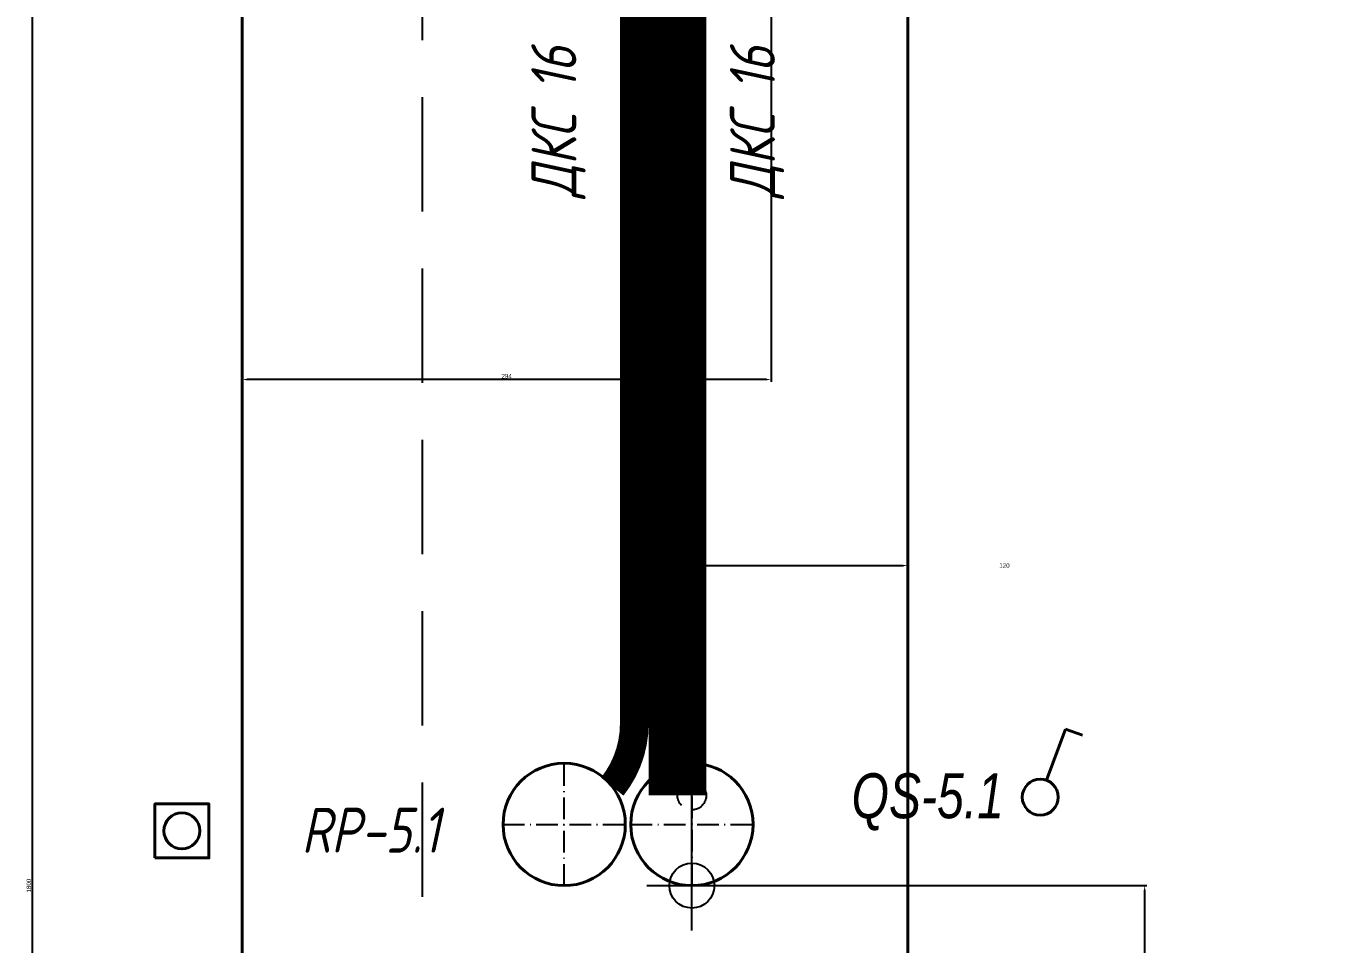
# Model space of a CAD drawing. Header units: millimetres. Extents: x 36689 to 81590, y -49198 to -25401.
# Drawn here: x 54493 to 55213, y -30471 to -29961 of the extents above; entities that cross this region are included whole.
import ezdxf
from ezdxf.enums import TextEntityAlignment as Align

# ---------------------------------------------------------------- set-up
doc = ezdxf.new("R2010")
doc.units = ezdxf.units.MM
doc.header["$PDMODE"] = 34
doc.header["$PDSIZE"] = 25
doc.linetypes.add('ACAD_ISO10W100', pattern=[18.5, 12, -3, 0.5, -3])
doc.linetypes.add('DASHED', pattern=[19.05, 12.7, -6.35])
for name, color, linetype in [('01 Черновое', 7, 'Continuous'), ('02 Розетки', 7, 'Continuous'), ('04 Освещение', 7, 'Continuous'), ('06 Авт-ка климата', 7, 'Continuous'), ('11 Привязка размеры', 7, 'Continuous')]:
    doc.layers.add(name, color=color, linetype=linetype)
doc.styles.add('QCADDimTextStyle', font='txt')
doc.styles.add('textstyle36', font='FreeSerifItalic.ttf', dxfattribs={"width": 0.8})
doc.styles.add('textstyle50', font='', dxfattribs={"width": 0.8})
doc.styles.add('textstyle61', font='', dxfattribs={"width": 0.8})
doc.styles.add('textstyle64', font='', dxfattribs={"width": 0.8})
doc.styles.get('textstyle50').set_extended_font_data('ISOCPEUR', italic=True)
doc.styles.get('textstyle61').set_extended_font_data('ISOCPEUR', italic=True)
doc.styles.get('textstyle64').set_extended_font_data('ISOCPEUR', italic=True)
doc.dimstyles.new('QCADDimStyle', dxfattribs={"dimtxt": 2.5, "dimasz": 2.5, "dimexe": 1.25, "dimexo": 0.625, "dimtad": 1, "dimtoh": 1, "dimdec": 4, "dimzin": 0, "dimdsep": 46, "dimtxsty": 'QCADDimTextStyle', "dimcen": 0.09, "dimadec": 0, "dimazin": 0, "dimtfac": 1, "dimtdec": 4, "dimtofl": 0, "dimtmove": 0, "dimatfit": 3, "dimfxl": 1, "dimtolj": 1, "dimtzin": 0, "dimarcsym": 0})

# ---------------------------------------------------------------- blocks, each defined once
blk = doc.blocks.new('кнопка 1')
at = {"color": 0, "lineweight": -2}
for p, q in [((0.346, 0.938), (1.394, 3.777)), ((1.394, 3.777), (2.342, 3.448))]:
    blk.add_line(p, q, dxfattribs=at)
blk.add_circle((0, 0), 1, dxfattribs=at)
blk = doc.blocks.new('регулятор')
at = {"color": 0, "lineweight": -2}
blk.add_lwpolyline([(-1.5, -1.5), (-1.5, 1.5), (1.5, 1.5), (1.5, -1.5)], close=True, dxfattribs=at)
blk.add_circle((0, 0), 1, dxfattribs=at)
blk = doc.blocks.new('*D50')
at = {"layer": '11 Привязка размеры', "color": 0, "lineweight": -2}
for p, q in [((54863.11, -30437.75), (54863.11, -30259.23)), ((54983.11, -30437.75), (54983.11, -30259.23)), ((54865.61, -30260.48), (54980.61, -30260.48))]:
    blk.add_line(p, q, dxfattribs=at)
at = {"layer": '11 Привязка размеры', "color": 0}
for points in [[(54865.61, -30260.06), (54865.61, -30260.9), (54863.11, -30260.48)], [(54980.61, -30260.9), (54980.61, -30260.06), (54983.11, -30260.48)]]:
    blk.add_solid(points, dxfattribs=at)
at = {"layer": 'Defpoints', "color": 0}
for p in [(54983.11, -30260.48), (54863.11, -30438.38), (54983.11, -30438.38)]:
    blk.add_point(p, dxfattribs=at)
at = {"layer": '11 Привязка размеры', "color": 0, "insert": (55036.92, -30260.48), "char_height": 2.5, "attachment_point": 5, "style": 'QCADDimTextStyle'}
blk.add_mtext('120', dxfattribs=at)
blk = doc.blocks.new('*D51')
at = {"layer": '11 Привязка размеры', "color": 0, "lineweight": -2}
for p, q in [((54863.74, -30438.38), (55116.12, -30438.38)), ((55114.87, -30440.88), (55114.87, -30884.54)), ((55114.87, -31335.88), (55114.87, -30892.22)), ((54863.74, -31338.38), (55116.12, -31338.38))]:
    blk.add_line(p, q, dxfattribs=at)
at = {"layer": '11 Привязка размеры', "color": 0}
for points in [[(55115.29, -30440.88), (55114.46, -30440.88), (55114.87, -30438.38)], [(55114.46, -31335.88), (55115.29, -31335.88), (55114.87, -31338.38)]]:
    blk.add_solid(points, dxfattribs=at)
at = {"layer": 'Defpoints', "color": 0}
for p in [(54863.11, -30438.38), (54863.11, -31338.38), (55114.87, -31338.38)]:
    blk.add_point(p, dxfattribs=at)
at = {"layer": '11 Привязка размеры', "color": 0, "insert": (55114.87, -30888.38), "char_height": 2.5, "attachment_point": 5, "rotation": 90, "style": 'QCADDimTextStyle'}
blk.add_mtext('900', dxfattribs=at)
blk = doc.blocks.new('*D104')
at = {"layer": '11 Привязка размеры', "color": 0, "lineweight": -2}
for p, q in [((54613.11, -29879), (54613.11, -30158.34)), ((54907.11, -29879), (54907.11, -30158.34)), ((54904.61, -30157.09), (54615.61, -30157.09))]:
    blk.add_line(p, q, dxfattribs=at)
at = {"layer": '11 Привязка размеры', "color": 0}
for points in [[(54615.61, -30156.68), (54615.61, -30157.51), (54613.11, -30157.09)], [(54904.61, -30157.51), (54904.61, -30156.68), (54907.11, -30157.09)]]:
    blk.add_solid(points, dxfattribs=at)
at = {"layer": 'Defpoints', "color": 0}
for p in [(54613.11, -29878.38), (54907.11, -29878.38), (54613.11, -30157.09)]:
    blk.add_point(p, dxfattribs=at)
at = {"layer": '11 Привязка размеры', "color": 0, "insert": (54760.11, -30155.22), "char_height": 2.5, "attachment_point": 5, "style": 'QCADDimTextStyle'}
blk.add_mtext('294', dxfattribs=at)
blk = doc.blocks.new('*D115')
at = {"layer": '11 Привязка размеры', "color": 0, "lineweight": -2}
for p, q in [((54612.49, -29538.38), (54495.09, -29538.38)), ((54496.34, -29540.88), (54496.34, -31335.88)), ((54612.49, -31338.38), (54495.09, -31338.38))]:
    blk.add_line(p, q, dxfattribs=at)
at = {"layer": '11 Привязка размеры', "color": 0}
for points in [[(54496.76, -29540.88), (54495.92, -29540.88), (54496.34, -29538.38)], [(54495.92, -31335.88), (54496.76, -31335.88), (54496.34, -31338.38)]]:
    blk.add_solid(points, dxfattribs=at)
at = {"layer": 'Defpoints', "color": 0}
for p in [(54613.11, -29538.38), (54496.34, -31338.38), (54613.11, -31338.38)]:
    blk.add_point(p, dxfattribs=at)
at = {"layer": '11 Привязка размеры', "color": 0, "insert": (54494.47, -30438.38), "char_height": 2.5, "attachment_point": 5, "rotation": 90, "style": 'QCADDimTextStyle'}
blk.add_mtext('1800', dxfattribs=at)

msp = doc.modelspace()

# ---------------------------------------------------------------- linework, layer by layer
at = {"layer": '01 Черновое', "lineweight": 40}
for points in [[(55933.11174, -28538.379), (55933.11174, -31338.379), (54613.11174, -31338.379), (54613.11174, -28538.379)], [(55783.11174, -29238.379), (55783.11174, -31338.379), (54983.11174, -31338.379), (54983.11174, -29238.379)]]:
    msp.add_lwpolyline(points, close=True, dxfattribs=at)
at = {"layer": '02 Розетки', "linetype": 'DASHED', "ltscale": 5, "flags": 128}
msp.add_lwpolyline([(54713.11174, -28571.379), (54713.11174, -31208.379, -0.414213562), (54663.11174, -31258.379), (54663.11174, -31258.379), (54613.11174, -31258.379)], format="xyb", dxfattribs=at)
at = {"layer": '04 Освещение', "color": 111, "true_color": 0x7fffbf}
msp.add_lwpolyline([(54847.11174, -30388.26634, 16, 16, 0), (54847.11174, -28571.379, 16, 16, 0)], format="xyseb", dxfattribs=at)
at = {"layer": '04 Освещение', "color": 3, "true_color": 0x00ff00, "flags": 128}
msp.add_lwpolyline([(54863.11174, -30388.26634, 16, 16, 0), (54863.11174, -28571.379, 16, 16, 0)], format="xyseb", dxfattribs=at)
at = {"layer": '04 Освещение', "color": 3, "lineweight": 40, "true_color": 0x00ff00}
msp.add_circle((54863.11174, -30404.379), 34, dxfattribs=at)
at = {"layer": '04 Освещение', "color": 3, "linetype": 'DASHED', "true_color": 0x00ff00}
msp.add_circle((54863.11174, -30388.26634), 8, dxfattribs=at)
at = {"layer": '06 Авт-ка климата', "flags": 128}
msp.add_lwpolyline([(54818.83909, -30383.36355, 16, 16, 0.170313226), (54831.11174, -30348.379, 16, 16, 0), (54831.11174, -28571.379, 16, 16, 0)], format="xyseb", dxfattribs=at)
at = {"layer": '06 Авт-ка климата', "lineweight": 40}
msp.add_circle((54792.11174, -30404.379), 34, dxfattribs=at)
at = {"layer": '11 Привязка размеры', "linetype": 'ACAD_ISO10W100'}
for p, q in [((54792.11174, -30438.379), (54792.11174, -30370.379)), ((54863.11174, -30370.379), (54863.11174, -30438.379)), ((54758.11174, -30404.379), (54826.11174, -30404.379)), ((54829.11174, -30404.379), (54897.11174, -30404.379))]:
    msp.add_line(p, q, dxfattribs=at)
at = {"layer": '11 Привязка размеры', "lineweight": -2}
msp.add_point((54863.11174, -30438.379), dxfattribs=at)

# ---------------------------------------------------------------- block references
at = {"layer": '04 Освещение', "color": 3, "lineweight": 40, "true_color": 0x00ff00, "xscale": 10, "yscale": 10, "zscale": 10}
msp.add_blockref('кнопка 1', (55056.8313, -30389.20119), dxfattribs=at)
at = {"layer": '06 Авт-ка климата', "lineweight": 40, "xscale": 10, "yscale": 10, "zscale": 10}
msp.add_blockref('регулятор', (54579.56579, -30407.94137), dxfattribs=at)

# ---------------------------------------------------------------- texts
at = {"layer": '04 Освещение', "linetype": 'Continuous', "style": 'textstyle36', "width": 0.8}
msp.add_text('QS-5.1', height=25, dxfattribs=at).set_placement((55036.61281, -30400.93487), align=Align.RIGHT)
at = {"layer": '04 Освещение', "color": 3, "true_color": 0x00ff00, "insert": (54914.4107, -30055.86699), "char_height": 25, "width": 270.3128547, "attachment_point": 7, "rotation": 90, "style": 'textstyle61'}
msp.add_mtext('{ДКС 16}', dxfattribs=at)
at = {"layer": '06 Авт-ка климата', "linetype": 'Continuous', "style": 'textstyle50', "width": 0.8}
msp.add_text('RP-5.1', height=25, dxfattribs=at).set_placement((54723.11591, -30420.06385), align=Align.RIGHT)
at = {"layer": '06 Авт-ка климата', "insert": (54804.00592, -30055.86699), "char_height": 25, "width": 270.3128547, "attachment_point": 7, "rotation": 90, "style": 'textstyle64'}
msp.add_mtext('{ДКС 16}', dxfattribs=at)

# ---------------------------------------------------------------- dimensions: what is measured, and where the dimension line sits
at = {"layer": '11 Привязка размеры'}
dim = msp.add_linear_dim(base=(54496.34078, -31338.379), p1=(54613.11174, -29538.379), p2=(54613.11174, -31338.379), angle=90, dimstyle='QCADDimStyle', override={"dimtxt": 2.5, "dimasz": 2.5, "dimexe": 1.25, "dimexo": 0.625, "dimgap": 0.625, "dimtad": 1, "dimtih": 0, "dimtoh": 0, "dimdec": 2, "dimzin": 8, "dimdsep": 44, "dimcen": 2.5, "dimclrd": 0, "dimclre": 0, "dimclrt": 0, "dimtdec": 2, "dimtofl": 1, "dimtmove": 2, "dimfxl": 1, "dimfxlon": 0, "dimtolj": 0, "dimtzin": 8}, dxfattribs=at)
dim.commit()
dim.dimension.update_dxf_attribs({"geometry": '*D115', "text_midpoint": (54494.46578, -30438.379)})
dim = msp.add_linear_dim(base=(54613.11174, -30157.09457), p1=(54907.11174, -29878.379), p2=(54613.11174, -29878.379), dimstyle='QCADDimStyle', override={"dimtxt": 2.5, "dimasz": 2.5, "dimexe": 1.25, "dimexo": 0.625, "dimgap": 0.625, "dimtad": 1, "dimtih": 0, "dimtoh": 0, "dimdec": 2, "dimzin": 8, "dimdsep": 44, "dimcen": 2.5, "dimclrd": 0, "dimclre": 0, "dimclrt": 0, "dimtdec": 2, "dimtofl": 1, "dimtmove": 2, "dimfxl": 1, "dimfxlon": 0, "dimtolj": 0, "dimtzin": 8}, dxfattribs=at)
dim.commit()
dim.dimension.update_dxf_attribs({"geometry": '*D104', "text_midpoint": (54760.11174, -30155.21957)})
for base, p2, angle, picture, middle in [((54983.11174, -30260.48111), (54983.11174, -30438.379), 180, '*D50', (55036.92126, -30260.48111)), ((55114.87231, -31338.379), (54863.11174, -31338.379), 90, '*D51', (55114.87231, -30888.379))]:
    dim = msp.add_linear_dim(base=base, p1=(54863.11174, -30438.379), p2=p2, angle=angle, dimstyle='QCADDimStyle', override={"dimtxt": 2.5, "dimasz": 2.5, "dimexe": 1.25, "dimexo": 0.625, "dimgap": 0.625, "dimtad": 1, "dimtih": 0, "dimtoh": 0, "dimdec": 2, "dimzin": 8, "dimdsep": 44, "dimcen": 2.5, "dimclrd": 0, "dimclre": 0, "dimclrt": 0, "dimtdec": 2, "dimtofl": 1, "dimtmove": 2, "dimfxl": 1, "dimfxlon": 0, "dimtolj": 0, "dimtzin": 8}, dxfattribs=at)
    dim.commit()
    dim.dimension.update_dxf_attribs({"geometry": picture, "text_midpoint": middle, "dimtype": 160})

doc.saveas('drawing.dxf')
